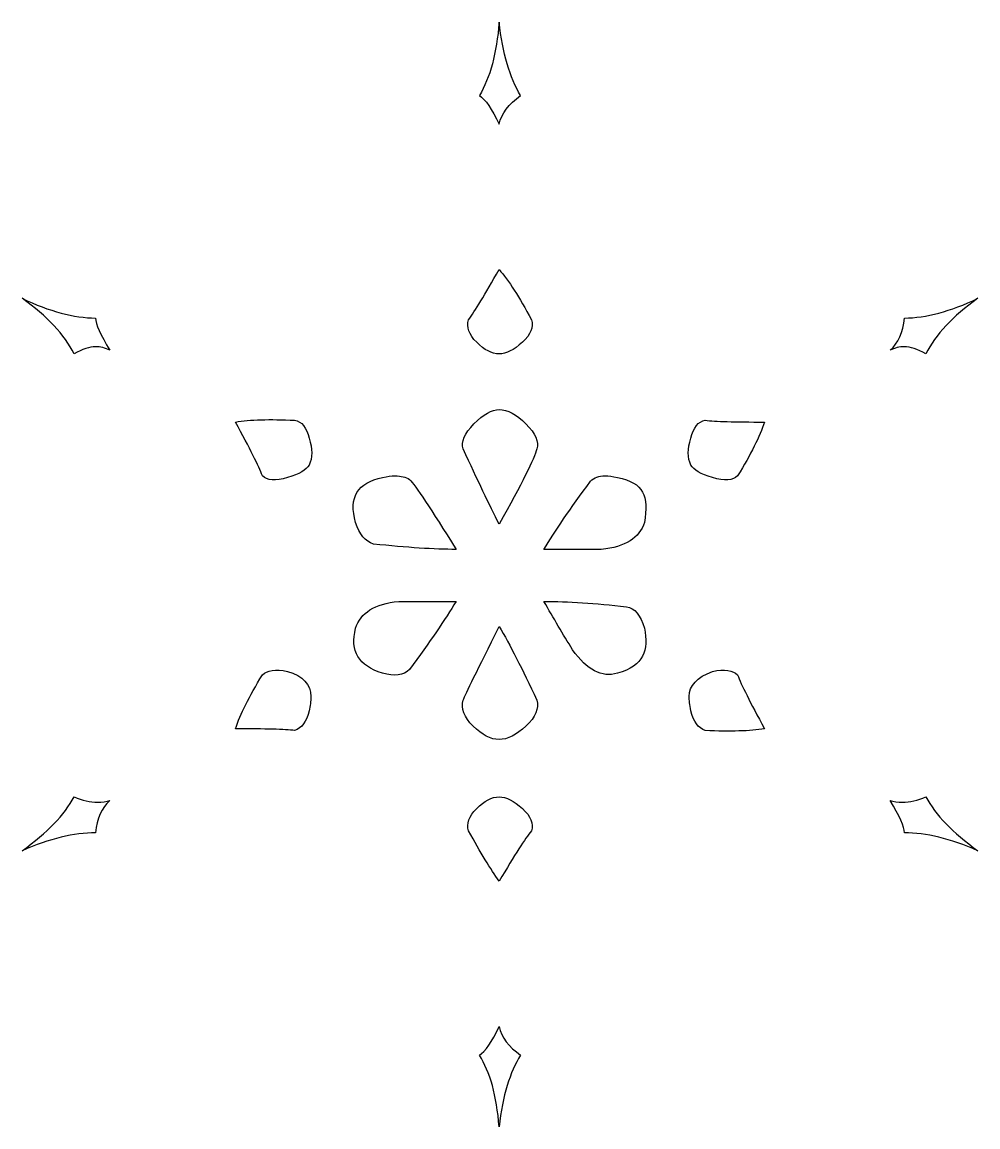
# Model space of a CAD drawing. Header units: centimetres. Extents: x -10 to 10.2, y -10.9 to 10.5.
# Drawn here: x -7.18 to 7.36, y -8.57 to 8.23 of the extents above; entities that cross this region are included whole.
import ezdxf

# ---------------------------------------------------------------- set-up
doc = ezdxf.new("R2010")
doc.units = ezdxf.units.CM
doc.header["$MEASUREMENT"] = 0
doc.layers.add('Camada 1', color=7, linetype='Continuous')

msp = doc.modelspace()

# ---------------------------------------------------------------- linework, layer by layer
at = {"layer": 'Camada 1'}
for points, knots in [([(0.40532, 7.11391), (0.22342, 6.98657), (0.1147, 6.84105), (0.07832, 6.67777), (0.07832, 6.67777), (-0.03082, 6.91383), (-0.13089, 7.05935), (-0.22182, 7.11391), (-0.22182, 7.11391), (-0.0581, 7.38635), (0.04194, 7.75883), (0.07832, 8.23177), (0.07832, 8.23177), (0.13287, 7.75883), (0.24162, 7.38632), (0.40532, 7.11391)], [0, 0, 0, 0, 0.2, 0.2, 0.2, 0.2, 0.4, 0.4, 0.4, 0.4, 0.6, 0.6, 0.6, 0.6, 1, 1, 1, 1]), ([(0.07832, 4.46889), (-0.13996, 4.08688), (-0.29458, 3.83222), (-0.38555, 3.70533), (-0.38555, 3.70533), (-0.42193, 3.59619), (-0.381, 3.4825), (-0.26276, 3.36426), (-0.26276, 3.36426), (-0.14452, 3.24602), (-0.03083, 3.18691), (0.07831, 3.18691), (0.07831, 3.18691), (0.18703, 3.18691), (0.30527, 3.24602), (0.43261, 3.36426), (0.43261, 3.36426), (0.55995, 3.4825), (0.60541, 3.59619), (0.56903, 3.70533), (0.56903, 3.70533), (0.38714, 4.05051), (0.22341, 4.30517), (0.07832, 4.46889)], [0, 0, 0, 0, 0.14285714, 0.14285714, 0.14285714, 0.14285714, 0.28571429, 0.28571429, 0.28571429, 0.28571429, 0.42857143, 0.42857143, 0.42857143, 0.42857143, 0.57142857, 0.57142857, 0.57142857, 0.57142857, 0.71428571, 0.71428571, 0.71428571, 0.71428571, 1, 1, 1, 1]), ([(-6.05756, 3.73261), (-6.38498, 3.73261), (-6.75746, 3.83225), (-7.17542, 4.03233), (-7.17542, 4.03233), (-6.79384, 3.75947), (-6.53007, 3.47795), (-6.38455, 3.18691), (-6.38455, 3.18691), (-6.25763, 3.25967), (-6.14849, 3.29605), (-6.05755, 3.29605), (-6.05755, 3.29605), (-5.98479, 3.29605), (-5.91203, 3.27785), (-5.83927, 3.24147), (-5.83927, 3.24147), (-5.9848, 3.47795), (-6.05756, 3.64165), (-6.05756, 3.73261)], [0, 0, 0, 0, 0.16666667, 0.16666667, 0.16666667, 0.16666667, 0.33333333, 0.33333333, 0.33333333, 0.33333333, 0.5, 0.5, 0.5, 0.5, 0.66666667, 0.66666667, 0.66666667, 0.66666667, 1, 1, 1, 1]), ([(6.24104, 3.73261), (6.22284, 3.51433), (6.15008, 3.3506), (6.02318, 3.24146), (6.02318, 3.24146), (6.09552, 3.27784), (6.16828, 3.29604), (6.24104, 3.29604), (6.24104, 3.29604), (6.332, 3.29604), (6.44114, 3.25966), (6.56846, 3.1869), (6.56846, 3.1869), (6.71356, 3.47794), (6.97732, 3.75948), (7.35933, 4.03232), (7.35933, 4.03232), (6.94095, 3.83223), (6.56847, 3.73261), (6.24104, 3.73261)], [0, 0, 0, 0, 0.16666667, 0.16666667, 0.16666667, 0.16666667, 0.33333333, 0.33333333, 0.33333333, 0.33333333, 0.5, 0.5, 0.5, 0.5, 0.66666667, 0.66666667, 0.66666667, 0.66666667, 1, 1, 1, 1]), ([(-2.81228, 1.90532), (-2.84866, 2.06904), (-2.92142, 2.15998), (-3.03056, 2.17818), (-3.03056, 2.17818), (-3.41257, 2.19638), (-3.71229, 2.18728), (-3.93057, 2.1509), (-3.93057, 2.1509), (-3.71229, 1.75072), (-3.57587, 1.47828), (-3.52129, 1.33276), (-3.52129, 1.33276), (-3.44853, 1.26), (-3.32161, 1.2509), (-3.13971, 1.30548), (-3.13971, 1.30548), (-2.95781, 1.36006), (-2.84867, 1.42372), (-2.81229, 1.49648), (-2.81229, 1.49648), (-2.7577, 1.6056), (-2.7577, 1.74162), (-2.81228, 1.90532)], [0, 0, 0, 0, 0.14285714, 0.14285714, 0.14285714, 0.14285714, 0.28571429, 0.28571429, 0.28571429, 0.28571429, 0.42857143, 0.42857143, 0.42857143, 0.42857143, 0.57142857, 0.57142857, 0.57142857, 0.57142857, 0.71428571, 0.71428571, 0.71428571, 0.71428571, 1, 1, 1, 1]), ([(0.48718, 2.1236), (0.34166, 2.26912), (0.20524, 2.34188), (0.07832, 2.34188), (0.07832, 2.34188), (-0.03082, 2.34188), (-0.15816, 2.26912), (-0.30369, 2.1236), (-0.30369, 2.1236), (-0.44922, 1.97808), (-0.50379, 1.85074), (-0.46741, 1.74159), (-0.46741, 1.74159), (-0.24913, 1.26865), (-0.06723, 0.88707), (0.07829, 0.59645), (0.07829, 0.59645), (0.42349, 1.21449), (0.61449, 1.59607), (0.65087, 1.74159), (0.65087, 1.74159), (0.68728, 1.85076), (0.6327, 1.97808), (0.48718, 2.1236)], [0, 0, 0, 0, 0.14285714, 0.14285714, 0.14285714, 0.14285714, 0.28571429, 0.28571429, 0.28571429, 0.28571429, 0.42857143, 0.42857143, 0.42857143, 0.42857143, 0.57142857, 0.57142857, 0.57142857, 0.57142857, 0.71428571, 0.71428571, 0.71428571, 0.71428571, 1, 1, 1, 1]), ([(3.21405, 2.17818), (3.10491, 2.15998), (3.03257, 2.06904), (2.99619, 1.90532), (2.99619, 1.90532), (2.94161, 1.7416), (2.94161, 1.6056), (2.99619, 1.49646), (2.99619, 1.49646), (3.03257, 1.4237), (3.14129, 1.36004), (3.32319, 1.30546), (3.32319, 1.30546), (3.50509, 1.25088), (3.63244, 1.25998), (3.7052, 1.33274), (3.7052, 1.33274), (3.90488, 1.65974), (4.0413, 1.9326), (4.11406, 2.15088), (4.11406, 2.15088), (3.65929, 2.15088), (3.35957, 2.15998), (3.21405, 2.17818)], [0, 0, 0, 0, 0.14285714, 0.14285714, 0.14285714, 0.14285714, 0.28571429, 0.28571429, 0.28571429, 0.28571429, 0.42857143, 0.42857143, 0.42857143, 0.42857143, 0.57142857, 0.57142857, 0.57142857, 0.57142857, 0.71428571, 0.71428571, 0.71428571, 0.71428571, 1, 1, 1, 1]), ([(-1.28513, 1.27818), (-1.33971, 1.31456), (-1.41247, 1.33276), (-1.50341, 1.33276), (-1.50341, 1.33276), (-1.55799, 1.33276), (-1.62165, 1.32366), (-1.69441, 1.30548), (-1.69441, 1.30548), (-2.07642, 1.23272), (-2.21241, 1.00534), (-2.10327, 0.62375), (-2.10327, 0.62375), (-2.04869, 0.44185), (-1.95817, 0.33271), (-1.83083, 0.29633), (-1.83083, 0.29633), (-1.32193, 0.24175), (-0.90354, 0.21447), (-0.57612, 0.21447), (-0.57612, 0.21447), (-0.95811, 0.83251), (-1.19459, 1.18724), (-1.28513, 1.27818)], [0, 0, 0, 0, 0.14285714, 0.14285714, 0.14285714, 0.14285714, 0.28571429, 0.28571429, 0.28571429, 0.28571429, 0.42857143, 0.42857143, 0.42857143, 0.42857143, 0.57142857, 0.57142857, 0.57142857, 0.57142857, 0.71428571, 0.71428571, 0.71428571, 0.71428571, 1, 1, 1, 1]), ([(1.87791, 1.30545), (1.80515, 1.32365), (1.74149, 1.33273), (1.68691, 1.33273), (1.68691, 1.33273), (1.59595, 1.33273), (1.52361, 1.30545), (1.46905, 1.25087), (1.46905, 1.25087), (1.1598, 0.83248), (0.92335, 0.48731), (0.76005, 0.21444), (0.76005, 0.21444), (1.05067, 0.21444), (1.34171, 0.21444), (1.63275, 0.21444), (1.63275, 0.21444), (1.99613, 0.25082), (2.21441, 0.38724), (2.28717, 0.62372), (2.28717, 0.62372), (2.32355, 0.82382), (2.31445, 0.97802), (2.25989, 1.08716), (2.25989, 1.08716), (2.20533, 1.1963), (2.07798, 1.26907), (1.87791, 1.30545)], [0, 0, 0, 0, 0.125, 0.125, 0.125, 0.125, 0.25, 0.25, 0.25, 0.25, 0.375, 0.375, 0.375, 0.375, 0.5, 0.5, 0.5, 0.5, 0.625, 0.625, 0.625, 0.625, 0.75, 0.75, 0.75, 0.75, 1, 1, 1, 1]), ([(-1.44883, -0.576), (-1.81263, -0.61238), (-2.03049, -0.7488), (-2.10325, -0.98528), (-2.10325, -0.98528), (-2.19421, -1.33091), (-2.05819, -1.55786), (-1.69439, -1.66701), (-1.69439, -1.66701), (-1.51249, -1.72159), (-1.37607, -1.70339), (-1.28511, -1.61243), (-1.28511, -1.61243), (-0.97629, -1.19447), (-0.73983, -0.84887), (-0.57611, -0.576), (-0.57611, -0.576), (-0.86717, -0.576), (-1.15821, -0.576), (-1.44883, -0.576)], [0, 0, 0, 0, 0.16666667, 0.16666667, 0.16666667, 0.16666667, 0.33333333, 0.33333333, 0.33333333, 0.33333333, 0.5, 0.5, 0.5, 0.5, 0.66666667, 0.66666667, 0.66666667, 0.66666667, 1, 1, 1, 1]), ([(2.28716, -0.98526), (2.23258, -0.78516), (2.14164, -0.67601), (2.0143, -0.65784), (2.0143, -0.65784), (1.54136, -0.60326), (1.12339, -0.57598), (0.76002, -0.57598), (0.76002, -0.57598), (0.90512, -0.83064), (1.05064, -1.0762), (1.19616, -1.31226), (1.19616, -1.31226), (1.41444, -1.62151), (1.6414, -1.73972), (1.87789, -1.66696), (1.87789, -1.66696), (2.07799, -1.61238), (2.20531, -1.52639), (2.2599, -1.40817), (2.2599, -1.40817), (2.31449, -1.28995), (2.32354, -1.14898), (2.28716, -0.98526)], [0, 0, 0, 0, 0.14285714, 0.14285714, 0.14285714, 0.14285714, 0.28571429, 0.28571429, 0.28571429, 0.28571429, 0.42857143, 0.42857143, 0.42857143, 0.42857143, 0.57142857, 0.57142857, 0.57142857, 0.57142857, 0.71428571, 0.71428571, 0.71428571, 0.71428571, 1, 1, 1, 1]), ([(0.07832, -0.95798), (-0.2491, -1.61282), (-0.431, -1.9853), (-0.46738, -2.07584), (-0.46738, -2.07584), (-0.50376, -2.20318), (-0.45373, -2.33505), (-0.31731, -2.47147), (-0.31731, -2.47147), (-0.18089, -2.60789), (-0.049, -2.6761), (0.07835, -2.6761), (0.07835, -2.6761), (0.20527, -2.6761), (0.34169, -2.60789), (0.48721, -2.47147), (0.48721, -2.47147), (0.63273, -2.33505), (0.68731, -2.20316), (0.65093, -2.07584), (0.65093, -2.07584), (0.43262, -1.60332), (0.24162, -1.23084), (0.07832, -0.95798)], [0, 0, 0, 0, 0.14285714, 0.14285714, 0.14285714, 0.14285714, 0.28571429, 0.28571429, 0.28571429, 0.28571429, 0.42857143, 0.42857143, 0.42857143, 0.42857143, 0.57142857, 0.57142857, 0.57142857, 0.57142857, 0.71428571, 0.71428571, 0.71428571, 0.71428571, 1, 1, 1, 1]), ([(-3.1397, -1.6397), (-3.3216, -1.60332), (-3.44852, -1.6215), (-3.52128, -1.69428), (-3.52128, -1.69428), (-3.72138, -2.0217), (-3.8578, -2.29414), (-3.93056, -2.51242), (-3.93056, -2.51242), (-3.47622, -2.51242), (-3.17607, -2.52152), (-3.03055, -2.5397), (-3.03055, -2.5397), (-2.92141, -2.50332), (-2.84865, -2.40328), (-2.81227, -2.23956), (-2.81227, -2.23956), (-2.79407, -2.1668), (-2.78499, -2.09404), (-2.78499, -2.02128), (-2.78499, -2.02128), (-2.78498, -1.83978), (-2.90322, -1.71246), (-3.1397, -1.6397)], [0, 0, 0, 0, 0.14285714, 0.14285714, 0.14285714, 0.14285714, 0.28571429, 0.28571429, 0.28571429, 0.28571429, 0.42857143, 0.42857143, 0.42857143, 0.42857143, 0.57142857, 0.57142857, 0.57142857, 0.57142857, 0.71428571, 0.71428571, 0.71428571, 0.71428571, 1, 1, 1, 1]), ([(3.70517, -1.69426), (3.63241, -1.6215), (3.50507, -1.6033), (3.32316, -1.63968), (3.32316, -1.63968), (3.08668, -1.73064), (2.96886, -1.85796), (2.96886, -2.02126), (2.96886, -2.02126), (2.96886, -2.07584), (2.97796, -2.1486), (2.99614, -2.23954), (2.99614, -2.23954), (3.03252, -2.40326), (3.10486, -2.5033), (3.214, -2.53968), (3.214, -2.53968), (3.59601, -2.55788), (3.89573, -2.54878), (4.11401, -2.5124), (4.11401, -2.5124), (3.89575, -2.11265), (3.75976, -1.83978), (3.70517, -1.69426)], [0, 0, 0, 0, 0.14285714, 0.14285714, 0.14285714, 0.14285714, 0.28571429, 0.28571429, 0.28571429, 0.28571429, 0.42857143, 0.42857143, 0.42857143, 0.42857143, 0.57142857, 0.57142857, 0.57142857, 0.57142857, 0.71428571, 0.71428571, 0.71428571, 0.71428571, 1, 1, 1, 1]), ([(-6.03028, -3.63027), (-6.13942, -3.63027), (-6.25766, -3.60299), (-6.38458, -3.54841), (-6.38458, -3.54841), (-6.5301, -3.82127), (-6.79386, -4.09411), (-7.17545, -4.36655), (-7.17545, -4.36655), (-6.75749, -4.18507), (-6.38501, -4.09411), (-6.05759, -4.09411), (-6.05759, -4.09411), (-6.03939, -3.87583), (-5.96663, -3.7121), (-5.83931, -3.60296), (-5.83931, -3.60296), (-5.89383, -3.62117), (-5.95752, -3.63027), (-6.03028, -3.63027)], [0, 0, 0, 0, 0.16666667, 0.16666667, 0.16666667, 0.16666667, 0.33333333, 0.33333333, 0.33333333, 0.33333333, 0.5, 0.5, 0.5, 0.5, 0.66666667, 0.66666667, 0.66666667, 0.66666667, 1, 1, 1, 1]), ([(0.43262, -3.72576), (0.30528, -3.60752), (0.18706, -3.54841), (0.07832, -3.54841), (0.07832, -3.54841), (-0.03082, -3.54841), (-0.14451, -3.60752), (-0.26275, -3.72576), (-0.26275, -3.72576), (-0.38099, -3.844), (-0.42192, -3.95769), (-0.38554, -4.06683), (-0.38554, -4.06683), (-0.20364, -4.39425), (-0.04902, -4.64849), (0.07833, -4.83039), (0.07833, -4.83039), (0.31439, -4.43021), (0.47809, -4.17597), (0.56905, -4.06683), (0.56905, -4.06683), (0.60542, -3.95769), (0.55994, -3.844), (0.43262, -3.72576)], [0, 0, 0, 0, 0.14285714, 0.14285714, 0.14285714, 0.14285714, 0.28571429, 0.28571429, 0.28571429, 0.28571429, 0.42857143, 0.42857143, 0.42857143, 0.42857143, 0.57142857, 0.57142857, 0.57142857, 0.57142857, 0.71428571, 0.71428571, 0.71428571, 0.71428571, 1, 1, 1, 1]), ([(6.56847, -3.54841), (6.44113, -3.60299), (6.32291, -3.63027), (6.21377, -3.63027), (6.21377, -3.63027), (6.14101, -3.63027), (6.07735, -3.62117), (6.02319, -3.60299), (6.02319, -3.60299), (6.16829, -3.83947), (6.24105, -4.00317), (6.24105, -4.09414), (6.24105, -4.09414), (6.56847, -4.09414), (6.94095, -4.1851), (7.35934, -4.36658), (7.35934, -4.36658), (6.97733, -4.09411), (6.71356, -3.82127), (6.56847, -3.54841)], [0, 0, 0, 0, 0.16666667, 0.16666667, 0.16666667, 0.16666667, 0.33333333, 0.33333333, 0.33333333, 0.33333333, 0.5, 0.5, 0.5, 0.5, 0.66666667, 0.66666667, 0.66666667, 0.66666667, 1, 1, 1, 1]), ([(-0.22183, -7.47541), (-0.05811, -7.73007), (0.04193, -8.09345), (0.07831, -8.566), (0.07831, -8.566), (0.13289, -8.09348), (0.24161, -7.73008), (0.40531, -7.47541), (0.40531, -7.47541), (0.22341, -7.34807), (0.11469, -7.20297), (0.07831, -7.03927), (0.07831, -7.03927), (-0.03085, -7.27572), (-0.13089, -7.42085), (-0.22183, -7.47541)], [0, 0, 0, 0, 0.2, 0.2, 0.2, 0.2, 0.4, 0.4, 0.4, 0.4, 0.6, 0.6, 0.6, 0.6, 1, 1, 1, 1])]:
    msp.add_open_spline(points, degree=3, knots=knots, dxfattribs=at)

doc.saveas('drawing.dxf')
